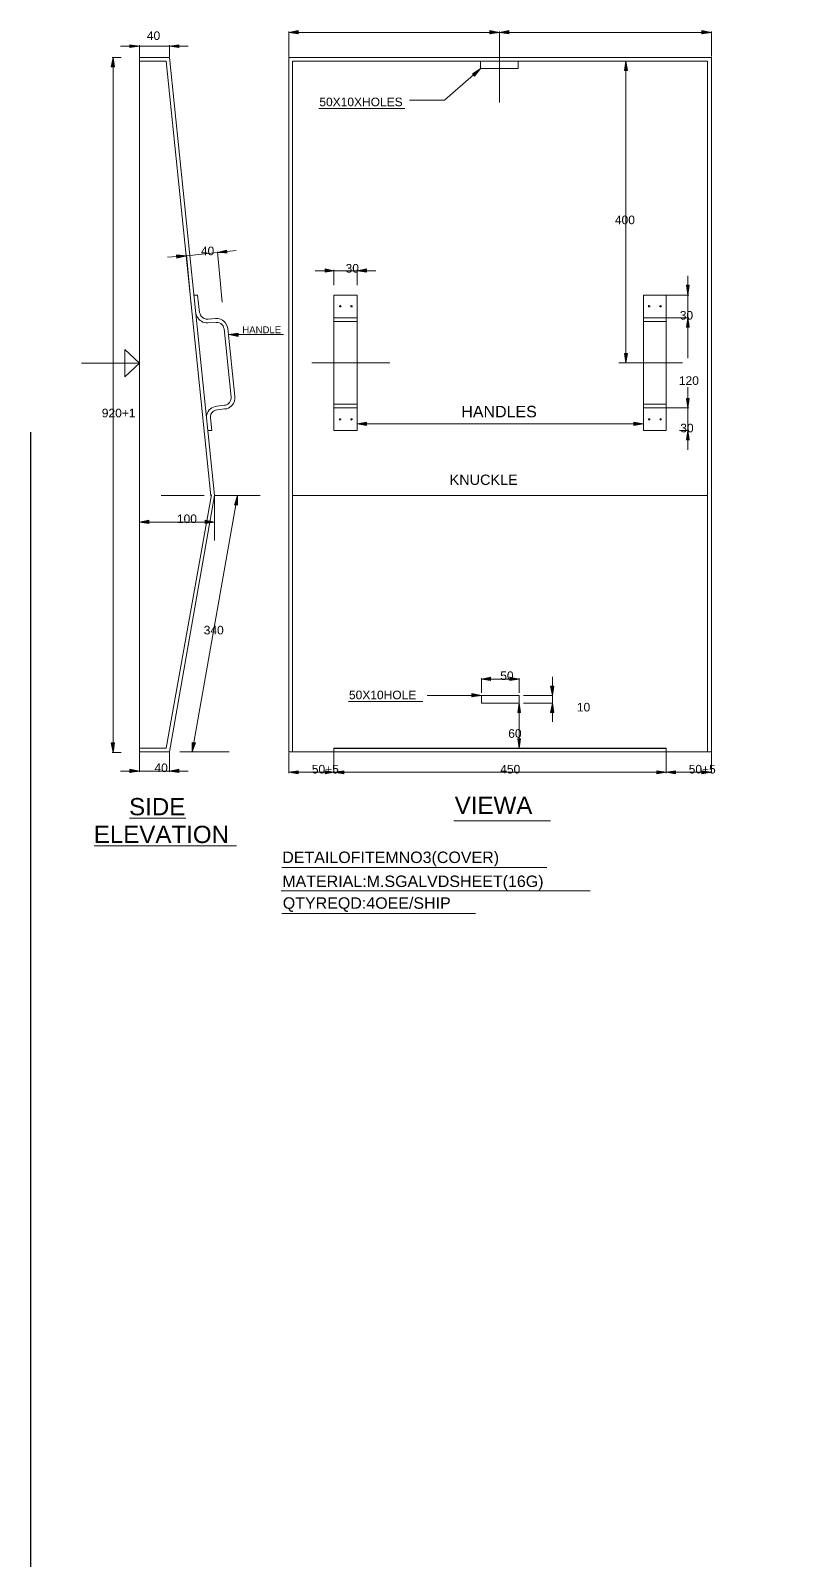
# Model space of a CAD drawing. Header units: millimetres. Extents: x -3009 to 55097, y -2803 to 5841.
# Drawn here: x 11587 to 12805, y 2668 to 5060 of the extents above; entities that cross this region are included whole.
import ezdxf

# ---------------------------------------------------------------- set-up
doc = ezdxf.new("R2010")
doc.units = ezdxf.units.MM
for name, color, linetype in [('PDF2_Geometry', 7, 'Continuous'), ('PDF2_Solid Fills', 7, 'Continuous'), ('PDF2_Text', 7, 'Continuous')]:
    doc.layers.add(name, color=color, linetype=linetype)
doc.styles.add('PDF F1', font='arial.ttf')

msp = doc.modelspace()

# ---------------------------------------------------------------- hatches: boundary and pattern name
at = {"layer": 'PDF2_Solid Fills', "transparency": 33554559}
for points in [[(12004.5, 5055), (12005.9, 5054.2), (12005.9, 5059.4), (12003.7, 5059.4), (11996.4, 5057.9), (11990.5, 5057.2), (11996.4, 5056.5), (12001.5, 5055.7)], [(12310.9, 5058.7), (12308.7, 5059.4), (12305, 5059.4), (12305, 5054.2), (12309.4, 5055.7), (12315.3, 5056.5), (12319, 5057.2), (12316.1, 5057.9)], [(12333, 5059.4), (12327.1, 5058.7), (12324.1, 5057.9), (12320.5, 5057.3), (12320.5, 5057), (12323.4, 5056.5), (12329.3, 5055.7), (12333.7, 5055), (12335.2, 5054.2), (12335.2, 5059.4)], [(12642.3, 5058.7), (12639.4, 5059.4), (12636.5, 5059.4), (12636.5, 5054.2), (12640.9, 5055.7), (12646, 5056.5), (12650.4, 5057.2), (12646.7, 5057.9)], [(11752.4, 5036.6), (11743.6, 5038.1), (11742.1, 5038.1), (11742.1, 5032.9), (11743.6, 5033.7), (11752.4, 5035.1), (11757.6, 5035.9)], [(11814.9, 5033.7), (11819.3, 5032.9), (11819.3, 5038.1), (11817.8, 5038.1), (11817.1, 5037.3), (11809.7, 5036.6), (11803.8, 5035.9), (11809, 5035.1), (11813.4, 5034.4)], [(11716.4, 5010.9), (11716.4, 5016), (11715.7, 5016), (11714.9, 5012.4), (11713.5, 5006.5), (11713.5, 5003.5), (11718.6, 5003.5), (11718.6, 5004.3), (11717.9, 5004.3), (11717.9, 5006.5), (11717.1, 5006.5), (11717.1, 5010.9)], [(12518.1, 5008.7), (12518.1, 5010.9), (12517.4, 5010.9), (12516.7, 5005), (12515.9, 5001.3), (12515.2, 4998.4), (12515.2, 4997.7), (12520.3, 4997.7), (12520.3, 4999.9), (12519.6, 4999.9), (12519.6, 5004.3), (12518.9, 5004.3), (12518.9, 5008.7)], [(11881.7, 4712.5), (11894.2, 4711.8), (11894.2, 4714), (11893.5, 4714), (11893.5, 4716.9), (11892.8, 4716.9), (11892, 4716.2), (11889.1, 4715.5), (11885.4, 4714.7), (11883.2, 4714), (11880.3, 4713.3)], [(11823, 4708.9), (11817.8, 4709.6), (11815.6, 4709.6), (11815.6, 4705.9), (11816.3, 4705.9), (11816.3, 4704.5), (11817.8, 4704.5), (11818.5, 4705.2), (11822.2, 4705.9), (11825.2, 4706.7), (11829.6, 4708.1)], [(12050, 4686.8), (12047.8, 4687.5), (12047.1, 4687.5), (12047.1, 4682.4), (12048.6, 4682.4), (12053.7, 4683.1), (12055.2, 4683.9), (12061.8, 4684.6), (12057.4, 4685.3)], [(12111, 4687.5), (12107.4, 4686.8), (12106.6, 4686.1), (12101.5, 4685.3), (12098.5, 4684.6), (12107.4, 4683.1), (12110.3, 4682.4), (12112.5, 4682.4), (12112.5, 4687.5)], [(12616.6, 4656.7), (12617.3, 4661.8), (12612.2, 4661.8), (12612.9, 4661.1), (12612.9, 4656.7), (12613.7, 4656.7), (12613.7, 4652.3), (12614.4, 4652.3), (12614.4, 4647.9), (12615.1, 4647.9), (12615.1, 4646.4), (12615.9, 4652.3)], [(12617.3, 4598.6), (12616.6, 4598.6), (12616.6, 4603), (12615.9, 4603), (12615.9, 4607.4), (12614.4, 4607.4), (12613.7, 4604.5), (12612.9, 4600.1), (12612.2, 4597.9), (12612.2, 4596.4), (12617.3, 4596.4)], [(12617.3, 4598.6), (12616.6, 4598.6), (12616.6, 4603), (12615.9, 4603), (12615.9, 4607.4), (12614.4, 4607.4), (12613.7, 4604.5), (12612.9, 4600.1), (12612.2, 4597.9), (12612.2, 4596.4), (12617.3, 4596.4)], [(11909.7, 4586.9), (11908.9, 4586.1), (11903.1, 4585.4), (11896.4, 4584.7), (11896.4, 4584.5), (11906.7, 4582.5), (11911.1, 4581.7), (11911.1, 4586.9)], [(12519.6, 4550.9), (12520.3, 4555.3), (12515.9, 4555.3), (12515.9, 4550.9), (12516.7, 4550.9), (12516.7, 4545.7), (12517.4, 4545.7), (12517.4, 4541.3), (12518.1, 4541.3), (12518.1, 4539.8), (12518.9, 4545.7)], [(12616.6, 4479.6), (12617.3, 4484.7), (12612.2, 4484.7), (12612.9, 4484), (12612.9, 4479.6), (12613.7, 4479.6), (12613.7, 4475.2), (12614.4, 4475.2), (12614.4, 4470.8), (12615.1, 4470.8), (12615.1, 4469.3), (12615.9, 4475.2)], [(12616.6, 4479.6), (12617.3, 4484.7), (12612.2, 4484.7), (12612.9, 4484), (12612.9, 4479.6), (12613.7, 4479.6), (12613.7, 4475.2), (12614.4, 4475.2), (12614.4, 4470.8), (12615.1, 4470.8), (12615.1, 4469.3), (12615.9, 4475.2)], [(12109.6, 4447.2), (12102.2, 4445.8), (12097.1, 4445.1), (12097.1, 4445), (12102.2, 4444.3), (12107.4, 4443.6), (12111, 4442.8), (12112.5, 4442.1), (12112.5, 4447.2)], [(12536.5, 4446.5), (12533.6, 4447.2), (12529.9, 4447.2), (12529.9, 4442.1), (12532.8, 4442.8), (12535, 4443.6), (12540.2, 4444.3), (12544.6, 4445), (12540.9, 4445.8)], [(12617.3, 4421.5), (12616.6, 4421.5), (12616.6, 4425.9), (12615.9, 4425.9), (12615.9, 4431.1), (12615.1, 4431.1), (12615.1, 4433.3), (12614.4, 4433.3), (12613.7, 4427.4), (12612.9, 4423), (12612.2, 4420.8), (12612.2, 4419.3), (12617.3, 4419.3)], [(11905.3, 4318.6), (11910.4, 4318), (11910.4, 4329.7), (11909.7, 4329.7), (11908.9, 4327.5), (11908.2, 4326), (11907.5, 4323.8), (11906.7, 4322.3), (11906, 4320.1)], [(11770.8, 4289.3), (11772.3, 4288.5), (11772.3, 4293.7), (11769.3, 4293.7), (11762, 4292.2), (11756.8, 4291.5), (11762, 4290.7), (11767.8, 4290)], [(11868.5, 4292.9), (11864.1, 4293.7), (11860.4, 4293.7), (11860.4, 4288.7), (11870.7, 4290.7), (11873.7, 4291.5), (11872.2, 4292.2)], [(12303.6, 4043.8), (12306.5, 4043.1), (12306.5, 4048.2), (12304.3, 4048.2), (12301.4, 4047.5), (12294.7, 4046.7), (12293.3, 4046), (12296.2, 4045.3)], [(12350.6, 4046), (12339.6, 4048.2), (12335.9, 4048.2), (12335.9, 4043.1), (12337.4, 4043.8), (12347.7, 4045.3)], [(12283, 4021.8), (12280, 4022.5), (12276.4, 4022.5), (12276.4, 4017.3), (12279.3, 4018.1), (12281.5, 4018.8), (12286.7, 4019.6), (12291.1, 4020.3), (12287.4, 4021)], [(12404.2, 4028.4), (12405, 4033.5), (12405, 4035), (12400.6, 4035), (12400.6, 4030.6), (12401.3, 4030.6), (12401.3, 4026.9), (12402, 4026.9), (12402, 4022.5), (12402.8, 4022.5), (12402.8, 4020.3), (12403.5, 4026.9)], [(12351.3, 4004.1), (12351.3, 4008.5), (12350.6, 4008.5), (12349.9, 4002.7), (12349.1, 3998.2), (12348.4, 3994.6), (12348.4, 3993.8), (12353.5, 3993.8), (12353.5, 3994.6), (12352.8, 3994.6), (12352.8, 3999), (12352.1, 3999), (12352.1, 4004.1)], [(12402.8, 4006.3), (12402, 4003.4), (12401.3, 3999.7), (12400.6, 3996.8), (12399.8, 3994.6), (12399.8, 3993.8), (12405, 3993.8), (12405, 3996.8), (12404.2, 3996.8), (12404.2, 4001.2), (12403.5, 4001.2), (12403.5, 4006.3)], [(12348.4, 3950.5), (12349.1, 3950.5), (12349.1, 3946.1), (12349.9, 3946.1), (12349.9, 3941.7), (12350.6, 3941.7), (12350.6, 3938), (12350.7, 3938), (12351.3, 3940.9), (12352.1, 3945.3), (12352.8, 3951.2), (12353.5, 3952.7), (12348.4, 3952.7)], [(11717.1, 3940.9), (11717.9, 3944.6), (11717.9, 3946.1), (11712.7, 3946.1), (11713.5, 3945.3), (11713.5, 3942.4), (11714.2, 3942.4), (11714.2, 3938), (11714.9, 3938), (11714.9, 3932.8), (11715.7, 3932.8), (11715.7, 3930.6), (11716.4, 3936.5)], [(11839.1, 3932.1), (11840.6, 3935), (11841.3, 3937.2), (11842.8, 3940.2), (11843.5, 3942.4), (11844.3, 3943.9), (11844.3, 3946.2), (11840.6, 3946.8), (11839.1, 3946.8)], [(11748, 3903.4), (11745.1, 3904.2), (11742.1, 3904.2), (11742.1, 3899), (11746.5, 3900.5), (11751.7, 3901.2), (11756.1, 3902), (11752.4, 3902.7)], [(11817.8, 3899.8), (11819.3, 3899), (11819.3, 3904.2), (11817.1, 3904.2), (11809.7, 3902.7), (11803.8, 3902), (11809.7, 3901.2), (11814.9, 3900.5)], [(12001.5, 3898.3), (12005.9, 3897.6), (12005.9, 3902.7), (12004.5, 3902.7), (12000.8, 3902), (11996.4, 3901.2), (11994.9, 3900.5), (11992, 3899.8), (11996.4, 3899)], [(12050, 3902), (12047.8, 3902.7), (12047.1, 3902.7), (12047.1, 3897.7), (12051.5, 3898.3), (12053.7, 3899), (12061.8, 3899.8), (12061.1, 3900.5), (12055.9, 3901.2)], [(12067.7, 3899), (12076.5, 3897.6), (12076.5, 3902.7), (12075.8, 3902.7), (12071.3, 3902), (12066.9, 3901.2), (12066.2, 3900.5), (12062.5, 3899.8)], [(12565.2, 3897.6), (12570.3, 3898.3), (12574.7, 3899), (12580.6, 3899.7), (12580.6, 3900.1), (12579.9, 3900.5), (12566.6, 3902.7), (12565.2, 3902.7)], [(12592.4, 3898.3), (12595.3, 3897.6), (12595.3, 3902.7), (12594.6, 3902.7), (12593.1, 3902), (12588, 3901.2), (12584.3, 3900.5), (12582.1, 3899.8), (12588.7, 3899)], [(12641.6, 3902), (12637.9, 3902.7), (12636.5, 3902.7), (12636.5, 3897.6), (12640.9, 3898.3), (12646, 3899), (12651.9, 3899.8), (12650.4, 3900.5)]]:
    msp.add_hatch(color=256, dxfattribs=at).paths.add_polyline_path(points)
h = msp.add_hatch(color=256, dxfattribs=at)
h.paths.add_polyline_path([(12289.6, 4999.9), (12290.3, 4999.1), (12290.3, 4999.9)])
h.paths.add_polyline_path([(12290.3, 5000.6), (12291.1, 4999.9), (12291.1, 5000.6)])
h.paths.add_polyline_path([(12277.8, 4992.5), (12279.3, 4991.8), (12279.3, 4990.3), (12280, 4990.3), (12280, 4988.8), (12281.5, 4989.6), (12283, 4991.1), (12283.7, 4992.5), (12288.1, 4996.9), (12288.9, 4998.4), (12289.6, 4999.1), (12288.1, 4999.1), (12287.4, 4998.4), (12286.7, 4997.7), (12284.5, 4996.9), (12283, 4995.5), (12278.6, 4993.3)])

# ---------------------------------------------------------------- linework, layer by layer
for p, q in [((11586.7, 4432), (11586.7, 532.4)), ((12061.1, 3938), (12580.6, 3938))]:
    msp.add_line(p, q)
at = {"layer": 'PDF2_Geometry', "lineweight": 13}
for points in [[(12005.2, 5060.1), (12005.2, 5055), (11990.5, 5057.2)], [(12305, 5060.1), (12305, 5055), (12319.7, 5057.2)], [(12334.4, 5060.1), (12334.4, 5055), (12319.7, 5057.2)], [(12636.5, 5060.1), (12636.5, 5055), (12651.2, 5057.2)], [(11742.1, 5038.1), (11742.1, 5033.7), (11756.8, 5035.9)], [(11818.5, 5038.1), (11818.5, 5033.7), (11803.8, 5035.9)], [(11712.7, 5003.5), (11717.9, 5003.5), (11715.7, 5018.2)], [(11874.4, 4333.3), (11803.8, 3932.1), (11756.8, 3932.1), (11756.8, 5018.2), (11803.8, 5018.2)], [(11990.5, 5018.2), (12651.2, 5018.2), (12651.2, 3932.1), (11990.5, 3932.1)], [(12277.8, 4992.5), (12290.3, 5000.6), (12280.8, 4988.8)], [(12515.2, 4997.7), (12520.3, 4997.7), (12517.4, 5012.4)], [(11892.8, 4716.9), (11893.5, 4712.5), (11878.8, 4713.3)], [(11814.9, 4709.6), (11815.6, 4704.5), (11830.3, 4708.1)], [(12047.1, 4687.5), (12047.1, 4682.4), (12061.1, 4684.6)], [(12111.8, 4687.5), (12111.8, 4682.4), (12097.1, 4684.6)], [(12580.6, 4434.8), (12580.6, 4646.4), (12545.3, 4646.4), (12545.3, 4434.8)], [(12612.2, 4661.8), (12616.6, 4661.8), (12614.4, 4646.4)], [(12072.1, 4628.8), (12071.3, 4629.5), (12070.6, 4630.2), (12069.9, 4629.5), (12069.9, 4628.8), (12069.9, 4628), (12070.6, 4628), (12071.3, 4628)], [(12089.7, 4628.8), (12089.7, 4629.5), (12088.2, 4630.2), (12087.5, 4629.5), (12087.5, 4628.8), (12087.5, 4628), (12088.2, 4628), (12089.7, 4628)], [(12554.9, 4628.8), (12554.9, 4629.5), (12553.4, 4630.2), (12552.7, 4629.5), (12552.7, 4628.8), (12552.7, 4628), (12553.4, 4628), (12554.9, 4628)], [(12572.5, 4628.8), (12572.5, 4629.5), (12571.8, 4630.2), (12571.1, 4629.5), (12570.3, 4628.8), (12571.1, 4628), (12571.8, 4628), (12572.5, 4628)], [(12615.9, 4611.1), (12581.3, 4611.1)], [(12612.2, 4596.4), (12616.6, 4596.4), (12614.4, 4611.1)], [(12612.2, 4596.4), (12616.6, 4596.4), (12614.4, 4611.1)], [(11911.1, 4581.7), (11896.4, 4584.7), (11911.1, 4586.9)], [(12515.2, 4555.3), (12520.3, 4555.3), (12517.4, 4540.6)], [(12097.1, 4540.6), (12061.1, 4540.6)], [(12612.2, 4484.7), (12616.6, 4484.7), (12614.4, 4470)], [(12612.2, 4484.7), (12616.6, 4484.7), (12614.4, 4470)], [(12072.1, 4452.4), (12071.3, 4453.1), (12070.6, 4453.1), (12069.9, 4453.1), (12069.9, 4452.4), (12069.9, 4451.7), (12070.6, 4450.9), (12071.3, 4451.7)], [(12089.7, 4452.4), (12089.7, 4453.1), (12088.2, 4453.1), (12087.5, 4453.1), (12087.5, 4452.4), (12087.5, 4451.7), (12088.2, 4450.9), (12089.7, 4451.7)], [(12554.9, 4452.4), (12554.9, 4453.1), (12553.4, 4453.1), (12552.7, 4453.1), (12552.7, 4452.4), (12552.7, 4451.7), (12553.4, 4450.9), (12554.9, 4451.7)], [(12572.5, 4452.4), (12572.5, 4453.1), (12571.8, 4453.1), (12571.1, 4453.1), (12570.3, 4452.4), (12571.1, 4451.7), (12571.8, 4450.9), (12572.5, 4451.7)], [(12111.8, 4448), (12111.8, 4442.8), (12097.1, 4445)], [(12529.9, 4448), (12529.9, 4442.8), (12545.3, 4445)], [(12612.2, 4420.1), (12616.6, 4420.1), (12614.4, 4434.8)], [(11905.3, 4318.6), (11910.4, 4317.9), (11910.4, 4333.3)], [(11771.5, 4294.4), (11771.5, 4289.3), (11756.8, 4291.5)], [(11859.7, 4294.4), (11859.7, 4289.3), (11874.4, 4291.5)], [(12305.8, 4048.9), (12305.8, 4043.8), (12291.8, 4046)], [(12335.9, 4048.9), (12335.9, 4043.8), (12350.6, 4046)], [(12276.4, 4023.2), (12291.8, 4020.3), (12276.4, 4018.1)], [(12399.8, 4035), (12405, 4035), (12402.8, 4020.3)], [(12348.4, 3993.8), (12352.8, 3993.8), (12350.6, 4008.5)], [(12399.8, 3993.8), (12405, 3993.8), (12402.8, 4008.5)], [(12348.4, 3952.7), (12352.8, 3952.7), (12350.6, 3938)], [(11712.7, 3946.1), (11717.9, 3946.1), (11715.7, 3931.4)], [(11839.1, 3946.8), (11844.3, 3946.1), (11839.1, 3932.1)], [(11742.1, 3904.9), (11742.1, 3899.8), (11756.8, 3902)], [(11818.5, 3904.9), (11818.5, 3899.8), (11803.8, 3902)], [(12005.2, 3902.7), (12005.2, 3897.6), (11990.5, 3900.5)], [(12047.1, 3902.7), (12047.1, 3897.6), (12061.1, 3900.5)], [(12076.5, 3902.7), (12076.5, 3897.6), (12061.1, 3900.5)], [(12565.9, 3902.7), (12565.9, 3897.6), (12580.6, 3900.5)], [(12595.3, 3902.7), (12595.3, 3897.6), (12580.6, 3900.5)], [(12636.5, 3902.7), (12636.5, 3897.6), (12651.2, 3900.5)]]:
    msp.add_lwpolyline(points, close=True, dxfattribs=at)
for points in [[(11990.5, 5019), (11990.5, 5058.7)], [(12005.2, 5057.2), (12305, 5057.2)], [(12319.7, 5019), (12319.7, 5058.7), (12319.7, 5020.4)], [(12334.4, 5057.2), (12636.5, 5057.2)], [(12651.2, 5019.7), (12651.2, 5058.7)], [(11742.1, 5035.9), (11727.4, 5035.9)], [(11756.8, 5019), (11756.8, 5037.3)], [(11756.8, 5035.9), (11803.8, 5035.9)], [(11803.8, 5019), (11803.8, 5037.3)], [(11818.5, 5035.9), (11833.2, 5035.9)], [(11728.2, 5018.2), (11714.2, 5018.2)], [(11715.7, 3946.1), (11715.7, 5003.5)], [(11756.8, 5012.4), (11798.7, 5012.4), (11868.5, 4332.6)], [(11996.4, 3932.1), (11996.4, 3938), (11996.4, 5012.4), (12645.3, 5012.4), (12645.3, 3938), (12645.3, 3932.1)], [(12349.1, 5012.4), (12349.1, 5000.6), (12290.3, 5000.6), (12290.3, 5012.4)], [(12319.7, 5018.2), (12319.7, 5000.6), (12319.7, 4947.7)], [(12507.1, 5012.4), (12518.9, 5012.4)], [(12279.3, 4991.1), (12233.7, 4951.4), (12179.4, 4951.4)], [(12517.4, 4555.3), (12517.4, 4997.7)], [(12037.5, 4938.1), (12172, 4938.1)], [(11830.3, 4708.1), (11878.8, 4713.3)], [(11886.2, 4635.4), (11878.8, 4714)], [(11893.5, 4714.7), (11908.2, 4716.2)], [(11815.6, 4706.7), (11800.9, 4705.9)], [(11837.7, 4631), (11830.3, 4709.6)], [(12047.1, 4684.6), (12031.7, 4684.6)], [(12061.1, 4661.8), (12061.1, 4686.1)], [(12061.1, 4684.6), (12097.1, 4684.6)], [(12097.1, 4661.8), (12097.1, 4686.1)], [(12111.8, 4684.6), (12126.5, 4684.6)], [(12614.4, 4661.8), (12614.4, 4676.5)], [(12061.1, 4646.4), (12097.1, 4646.4), (12097.1, 4434.8), (12061.1, 4434.8), (12061.1, 4646.4), (12061.1, 4437.7)], [(12581.3, 4646.4), (12615.9, 4646.4)], [(12614.4, 4611.1), (12614.4, 4646.4)], [(11889.1, 4593.5), (11900.1, 4486.9), (11900.1, 4484.7)], [(11894.2, 4597.2), (11895, 4594.2), (11906, 4487.7), (11906, 4484)], [(12061.1, 4611.1), (12097.1, 4611.1)], [(12061.1, 4605.2), (12097.1, 4605.2)], [(12545.3, 4611.1), (12580.6, 4611.1)], [(12545.3, 4605.2), (12580.6, 4605.2)], [(12614.4, 4581.7), (12614.4, 4596.4), (12614.4, 4547.9)], [(11911.1, 4584.7), (11933.9, 4584.7), (11982.4, 4584.7)], [(11756.8, 4539.8), (11734, 4518.5), (11734, 4561.2), (11756.8, 4539.8), (11666.4, 4539.8)], [(12026.5, 4540.6), (12097.1, 4540.6), (12148.5, 4540.6)], [(12606.3, 4540.6), (12545.3, 4540.6), (12506.4, 4540.6)], [(12507.1, 4540.6), (12518.9, 4540.6)], [(12545.3, 4540.6), (12580.6, 4540.6)], [(12614.4, 4502.4), (12614.4, 4484.7), (12614.4, 4499.4)], [(11892, 4474.4), (11889.8, 4474.4), (11878.1, 4473), (11875.1, 4472.2)], [(12097.1, 4475.9), (12061.1, 4475.9)], [(12580.6, 4475.9), (12545.3, 4475.9)], [(11861.9, 4457.5), (11861.9, 4453.9)], [(11867.8, 4456.8), (11867.8, 4454.6), (11870, 4434.8), (11864.1, 4434.8)], [(11893.5, 4468.6), (11889.8, 4468.6), (11878.8, 4467.1), (11875.9, 4466.4)], [(12097.1, 4470), (12061.1, 4470)], [(12545.3, 4470), (12580.6, 4470)], [(12545.3, 4454.6), (12545.3, 4446.5)], [(12601.2, 4470), (12615.9, 4470), (12581.3, 4470)], [(12614.4, 4470), (12614.4, 4434.8)], [(12097.1, 4437.7), (12097.1, 4444.3)], [(12111.8, 4445), (12529.9, 4445)], [(12601.2, 4434.8), (12615.9, 4434.8)], [(12614.4, 4420.1), (12614.4, 4404.6)], [(11869.3, 4334.1), (11798.7, 3938), (11756.8, 3938)], [(11858.2, 4333.3), (11790.6, 4333.3)], [(11874.4, 4262.8), (11874.4, 4333.3), (11945.7, 4333.3)], [(11909.7, 4333.3), (11908.9, 4333.3)], [(11996.4, 4333.3), (12645.3, 4333.3)], [(11842.1, 3946.8), (11907.5, 4318.6)], [(11756.8, 4301), (11756.8, 4290.7)], [(11859.7, 4291.5), (11771.5, 4291.5)], [(11874.4, 4301), (11874.4, 4290.7)], [(12291.8, 4024.7), (12291.8, 4047.5)], [(12305.8, 4046), (12335.9, 4046)], [(12350.6, 4024.7), (12350.6, 4047.5)], [(12402.8, 4035), (12402.8, 4049.7)], [(12276.4, 4020.3), (12206.6, 4020.3)], [(12350.6, 4008.5), (12350.6, 4020.3), (12291.8, 4020.3), (12291.8, 4008.5), (12350.6, 4008.5), (12349.1, 4008.5)], [(12357.2, 4020.3), (12403.5, 4020.3)], [(12402.8, 4020.3), (12402.8, 4008.5)], [(12083.8, 4010.7), (12199.9, 4010.7)], [(12357.2, 4008.5), (12403.5, 4008.5)], [(12350.6, 3993.8), (12350.6, 3952.7)], [(12402.8, 3993.8), (12402.8, 3979.1)], [(11728.2, 3931.4), (11714.2, 3931.4)], [(11756.8, 3931.4), (11756.8, 3901.2)], [(11803.8, 3931.4), (11803.8, 3901.2)], [(11820, 3932.1), (11897.2, 3932.1)], [(11838.4, 3932.1), (11837.7, 3932.1)], [(11990.5, 3931.4), (11990.5, 3899)], [(12580.6, 3932.1), (12580.6, 3938), (12061.1, 3938), (12061.1, 3932.1)], [(12061.1, 3931.4), (12061.1, 3899), (12061.1, 3922.6)], [(12350.6, 3938), (12349.1, 3938)], [(12580.6, 3923.3), (12580.6, 3899), (12580.6, 3931.4)], [(12651.2, 3931.4), (12651.2, 3899)], [(11742.1, 3902), (11727.4, 3902)], [(11756.8, 3902), (11803.8, 3902)], [(11818.5, 3902), (11833.2, 3902)], [(12005.2, 3900.5), (12047.1, 3900.5)], [(12076.5, 3900.5), (12565.9, 3900.5)], [(12595.3, 3900.5), (12636.5, 3900.5)], [(11741.4, 3828.5), (11829.6, 3828.5)], [(12248.4, 3824.1), (12399.8, 3824.1)], [(11686.3, 3785.1), (11908.9, 3785.1)], [(11979.5, 3751.3), (12393.9, 3751.3)], [(11978.7, 3714.6), (12461.6, 3714.6)], [(11979.5, 3679.3), (12282.2, 3679.3)]]:
    msp.add_lwpolyline(points, dxfattribs=at)
for points in [[(11842.1, 4646.4), (11847.9, 4646.4), (11850.9, 4619.2), (11851.6, 4617, 0.281913), (11861.2, 4608.9), (11864.1, 4608.9), (11875.9, 4609.7), (11879.5, 4609.7)], [(11889.1, 4593.5), (11888.4, 4595.7), (11887.6, 4598.6), (11886.2, 4600.1), (11884, 4602.3), (11881.7, 4603), (11879.5, 4603.8), (11876.6, 4603.8), (11864.1, 4603), (11861.2, 4603, -0.294903), (11845.7, 4615.5), (11845, 4618.5)]]:
    msp.add_lwpolyline(points, format="xyb", dxfattribs=at)
for points in [[(11894.2, 4597.2), (11892, 4604.5), (11886.9, 4608.9), (11879.5, 4609.7)], [(11892, 4474.4), (11896.4, 4475.9), (11900.1, 4480.3), (11900.1, 4484.7)], [(11893.5, 4468.6), (11900.1, 4470.8), (11906, 4477.4), (11906, 4484)], [(11875.1, 4472.2), (11867.8, 4470.8), (11862.6, 4464.1), (11861.9, 4457.5)], [(11875.9, 4466.4), (11871.5, 4464.9), (11868.5, 4461.9), (11867.8, 4456.8)]]:
    msp.add_open_spline(points, degree=3, dxfattribs=at)

# ---------------------------------------------------------------- texts
at = {"layer": 'PDF2_Text', "attachment_point": 4, "style": 'PDF F1'}
for s, insert, char_height in [('40', (11768.5, 5052.1), 13.43), ('50X10XHOLES', (12038.2, 4948.5), 13.428), ('400', (12500.4, 4764), 13.43), ('40', (11853, 4715.5), 13.43), ('30', (12079.3, 4688.3), 13.43), ('30', (12601.8, 4614.8), 13.43), ('HANDLE', (11917.7, 4592.2), 10.72), ('120', (12600.4, 4512.7), 13.43), ('920+1', (11698, 4462), 13.43), ('HANDLES', (12260.2, 4464.2), 17.9), ('30', (12602.6, 4438.5), 13.43), ('KNUCKLE', (12241.9, 4357.6), 16.14), ('100', (11815.5, 4296.6), 13.43), ('340', (11857.4, 4122.5), 13.43), ('50', (12321.1, 4051.2), 13.43), ('50X10HOLE', (12084.5, 4021.1), 13.43), ('10', (12440.9, 4002), 13.43), ('60', (12333.6, 3960.8), 13.43), ('40', (11780.3, 3907.2), 13.43), ('50+5', (12026.4, 3905), 13.43), ('450', (12321.1, 3905), 13.43), ('50+5', (12615.8, 3905), 13.43), ('SIDE', (11740.7, 3846.3), 26.97), ('VIEWA', (12249.9, 3848.5), 26.97), ('ELEVATION', (11685.5, 3802.9), 26.97), ('DETAILOFITEMNO3(COVER)', (11980.2, 3764.6), 17.904), ('MATERIAL:M.SGALVDSHEET(16G)', (11980.2, 3727.1), 17.904), ('QTYREQD:4OEE/SHIP', (11981, 3693.3), 17.904)]:
    msp.add_mtext(s, dxfattribs=dict(at, insert=insert, char_height=char_height))

doc.saveas('drawing.dxf')
